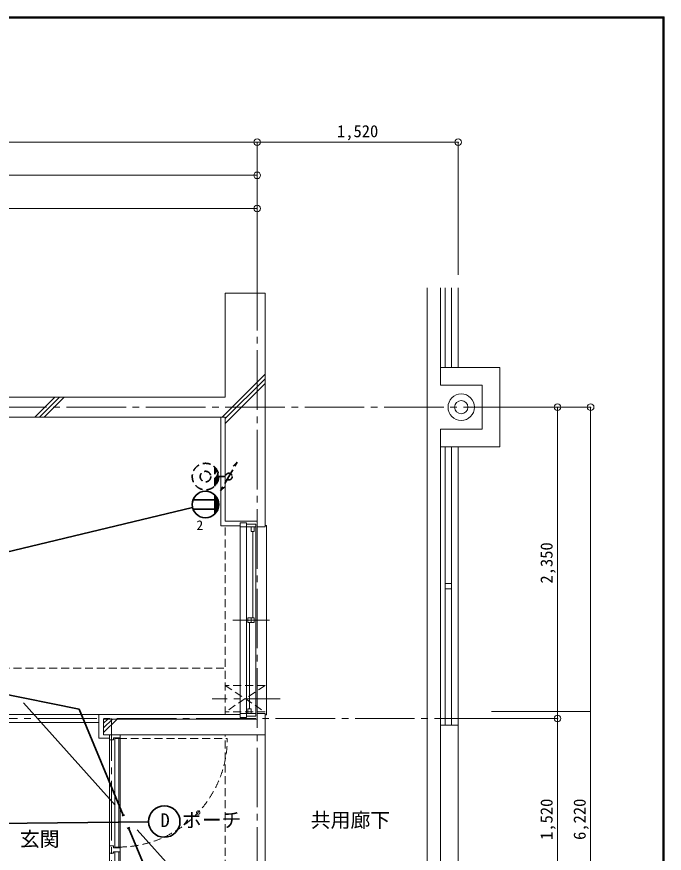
# Model space of a CAD drawing. Units: millimetres at full size, sheet at 1:50. Extents: x -9674 to 9699, y -6794 to 6791.
# Drawn here: x 4807 to 9699, y 478 to 6791 of the extents above; entities that cross this region are included whole.
import ezdxf
from ezdxf.enums import TextEntityAlignment as Align

# ---------------------------------------------------------------- set-up
doc = ezdxf.new("R2010")
doc.units = ezdxf.units.MM
doc.header["$LTSCALE"] = 50
doc.header["$PDMODE"] = 32
doc.header["$PDSIZE"] = 50
for name, pattern in [('CHAIN1', [8, 5, -1, 1, -1]), ('CHAIN2', [12, 9, -1, 1, -1]), ('DASHED1', [1.8, 1.2, -0.6])]:
    doc.linetypes.add(name, pattern=pattern)
for name, color, linetype, lineweight in [('0-0_図面枠', 7, 'Continuous', 9), ('1-0_芯', 134, 'CHAIN2', 9), ('1-1_躯体', 134, 'Continuous', 9), ('1-2_間仕切', 134, 'Continuous', 9), ('1-3_建具', 134, 'Continuous', 9), ('1-6_ﾊﾞﾙｺﾆｰ・階段', 134, 'Continuous', 9), ('1-7_その他', 134, 'DASHED1', 9), ('1-8_ハッチ', 134, 'Continuous', 9), ('1-B_寸法', 134, 'Continuous', 9), ('1-C_梁', 134, 'DASHED1', 9), ('2-0_芯', 2, 'Continuous', 35), ('2-E', 2, 'Continuous', 35), ('3-2', 3, 'DASHED1', 35), ('3-3', 1, 'Continuous', 25), ('3-E', 3, 'Continuous', 35)]:
    doc.layers.add(name, color=color, linetype=linetype, lineweight=lineweight)
doc.layers.add('1-A_文字', color=134, linetype='Continuous')
doc.styles.add('ＭＳ ゴシック', font='')
doc.styles.get('ＭＳ ゴシック').set_extended_font_data('MS Gothic')

msp = doc.modelspace()

# ---------------------------------------------------------------- linework, layer by layer
at = {"layer": '0-0_図面枠'}
for p, q in [((9697.16, 6789.66), (-9672.16, 6789.66)), ((9695.4, 6787.9), (-9670.4, 6787.9)), ((-9668.64, 6786.14), (9693.64, 6786.14)), ((9691.87, 6784.38), (-9666.87, 6784.38)), ((9690.11, 6782.61), (-9665.11, 6782.61)), ((9688.35, 6780.85), (-9663.35, 6780.85)), ((9688.35, -6783.35), (9688.35, 6780.85)), ((9690.11, -6785.11), (9690.11, 6782.61)), ((9691.87, -6786.88), (9691.87, 6784.38)), ((9693.64, 6786.14), (9693.64, -6788.64)), ((9695.4, -6790.4), (9695.4, 6787.9)), ((9697.16, -6792.16), (9697.16, 6789.66))]:
    msp.add_line(p, q, dxfattribs=at)
msp.add_lwpolyline([(9698.92, -6793.93), (9698.92, 6791.43), (-9673.92, 6791.43)], dxfattribs=at)
at = {"layer": '1-0_芯'}
for p, q in [((6622.5, -3375.62), (6622.5, 4844.38)), ((-8617.5, 3844.38), (8392.5, 3844.38)), ((2562.5, 1494.38), (8392.5, 1494.38)), ((5522.5, -25.62), (5522.5, 1494.38))]:
    msp.add_line(p, q, dxfattribs=at)
at = {"layer": '1-1_躯体'}
for p, q in [((6382.5, 4704.38), (6682.5, 4704.38)), ((6682.5, 2942.38), (6682.5, 4704.38)), ((2032.5, 3769.38), (6382.5, 3769.38)), ((6382.5, 2984.38), (6382.5, 3769.38)), ((6382.5, 2984.38), (6622.5, 2984.38)), ((6622.5, 1490.38), (6622.5, 1532.38)), ((6622.5, 1532.38), (6682.5, 1532.38)), ((6682.5, 1370.38), (6682.5, 1532.38)), ((5462.5, 1490.38), (6622.5, 1490.38)), ((5462.5, 1370.38), (5462.5, 1490.38)), ((5462.5, 1370.38), (6682.5, 1370.38))]:
    msp.add_line(p, q, dxfattribs=at)
for points in [[(2032.5, 3919.38), (6382.5, 3919.38), (6382.5, 4704.38)], [(6622.5, 2984.38), (6622.5, 2942.38), (6682.5, 2942.38)]]:
    msp.add_lwpolyline(points, dxfattribs=at)
at = {"layer": '1-2_間仕切'}
for p, q in [((5427.5, 1525.38), (3442.5, 1525.38)), ((5427.5, 1464.38), (3442.5, 1464.38))]:
    msp.add_line(p, q, dxfattribs=at)
at = {"layer": '1-3_建具'}
for p, q in [((6495.5, 2972.38), (6496.53, 2972.38)), ((6495.5, 2972.38), (6495.5, 2942.38)), ((6495.5, 2972.38), (6542.5, 2972.38)), ((6542.5, 2972.38), (6542.5, 2942.38)), ((6495.5, 2942.38), (6542.5, 2942.38)), ((6495.5, 2942.38), (6495.5, 1532.38)), ((6612.5, 2962.38), (6542.5, 2962.38)), ((6542.5, 2942.38), (6612.5, 2942.38)), ((6542.5, 2927.38), (6542.5, 2942.38)), ((6542.5, 1547.38), (6542.5, 2927.38)), ((6577.5, 2907.38), (6577.5, 2942.38)), ((6601.5, 2907.38), (6577.5, 2907.38)), ((6589.5, 2254.88), (6589.5, 2907.38)), ((6601.5, 2907.38), (6601.5, 2942.38)), ((6612.5, 2962.38), (6612.5, 2927.38)), ((6612.5, 1547.38), (6612.5, 2927.38)), ((6682.5, 2952.38), (6692.5, 2952.38)), ((6692.5, 2952.38), (6692.5, 1522.38)), ((6715.98, 2237.38), (6439.02, 2237.38)), ((6553.5, 2219.88), (6553.5, 2254.88)), ((6601.5, 2219.88), (6553.5, 2219.88)), ((6565.5, 2219.88), (6565.5, 1567.38)), ((6577.5, 2219.88), (6577.5, 2254.88)), ((6495.5, 1502.38), (6495.5, 1532.38)), ((6495.5, 1532.38), (6542.5, 1532.38)), ((6542.5, 1547.38), (6542.5, 1532.38)), ((6542.5, 1532.38), (6612.5, 1532.38)), ((6542.5, 1502.38), (6542.5, 1532.38)), ((6553.5, 1567.38), (6577.5, 1567.38)), ((6553.5, 1567.38), (6553.5, 1532.38)), ((6577.5, 1567.38), (6577.5, 1532.38)), ((6612.5, 1512.38), (6612.5, 1547.38)), ((6682.5, 1522.38), (6692.5, 1522.38)), ((6495.5, 1502.38), (6496.53, 1502.38)), ((6495.5, 1502.38), (6542.5, 1502.38)), ((6612.5, 1512.38), (6542.5, 1512.38)), ((5507.5, 1370.38), (5507.5, 1334.38)), ((5507.5, 1370.38), (5507.5, 1349.38)), ((5537.5, 1334.38), (5507.5, 1334.38)), ((5507.5, 534.38), (5507.5, 1334.38)), ((5547.5, 1344.38), (5547.5, 524.38)), ((5577.5, 1344.38), (5547.5, 1344.38)), ((5577.5, 1344.38), (5577.5, 524.38)), ((5587.5, 1349.38), (5587.5, 1370.38)), ((5587.5, 1349.38), (5587.5, 519.38)), ((5537.5, 534.38), (5507.5, 534.38)), ((5507.5, 479.38), (5507.5, 534.38)), ((5537.5, 534.38), (5537.5, 519.38)), ((5577.5, 524.38), (5547.5, 524.38)), ((5507.5, 479.38), (5507.5, 134.38)), ((5547.5, 489.38), (5547.5, 119.38)), ((5577.5, 489.38), (5577.5, 119.38)), ((5587.5, 119.38), (5587.5, 489.38))]:
    msp.add_line(p, q, dxfattribs=at)
at = {"layer": '1-3_建具', "linetype": 'DASHED1'}
msp.add_line((5577.5, 1344.38), (6397.5, 1344.38), dxfattribs=at)
at = {"layer": '1-3_建具'}
for points in [[(6601.5, 2219.88), (6601.5, 2254.88), (6553.5, 2254.88)], [(5537.5, 1334.38), (5537.5, 1349.38), (5587.5, 1349.38)], [(5537.5, 519.38), (5587.5, 519.38), (5587.5, 489.38)], [(5507.5, 479.38), (5537.5, 479.38), (5537.5, 489.38), (5587.5, 489.38)]]:
    msp.add_lwpolyline(points, dxfattribs=at)
at = {"layer": '1-3_建具', "linetype": 'DASHED1'}
msp.add_arc((5577.5, 1344.38), 820, 270, 0, dxfattribs=at)
at = {"layer": '1-6_ﾊﾞﾙｺﾆｰ・階段'}
for p, q in [((7907.5, 4744.38), (7907.5, -448.6)), ((8007.5, 4144.38), (8007.5, 4744.38)), ((8042.5, 4144.38), (8042.5, 4744.38)), ((8092.5, 4144.38), (8092.5, 4744.38)), ((8142.5, 4144.38), (8142.5, 4744.38)), ((8007.5, 4144.38), (8457.5, 4144.38)), ((8007.5, 4009.38), (8007.5, 4144.38)), ((8457.5, 3544.38), (8457.5, 4144.38)), ((8007.5, 4009.38), (8322.5, 4009.38)), ((8007.5, 3544.38), (8457.5, 3544.38)), ((8042.5, 1444.38), (8042.5, 3544.38)), ((8092.5, 1444.38), (8092.5, 3544.38)), ((8142.5, 1444.38), (8142.5, 3544.38)), ((8042.5, 2514.38), (8092.5, 2514.38)), ((8042.5, 2474.38), (8092.5, 2474.38)), ((8007.5, 1444.38), (8007.5, -417.54)), ((6682.5, 98.38), (6682.5, 1370.38))]:
    msp.add_line(p, q, dxfattribs=at)
for points in [[(8007.5, 3679.38), (8322.5, 3679.38), (8322.5, 4009.38)], [(8007.5, 1444.38), (8007.5, 3544.38), (8007.5, 3679.38)], [(8007.5, 1444.38), (8142.5, 1444.38), (8142.5, -375.62)]]:
    msp.add_lwpolyline(points, dxfattribs=at)
for radius in [100, 50]:
    msp.add_circle((8165, 3844.38), radius, dxfattribs=at)
at = {"layer": '1-7_その他'}
for p, q in [((6682.5, 1744.38), (6382.5, 1544.38)), ((6382.5, 1744.38), (6682.5, 1544.38)), ((6682.5, 1744.38), (6382.5, 1744.38)), ((6682.5, 1544.38), (6382.5, 1544.38))]:
    msp.add_line(p, q, dxfattribs=at)
at = {"layer": '1-7_その他', "linetype": 'CHAIN1'}
msp.add_line((6797.5, 1644.38), (6282.5, 1644.38), dxfattribs=at)
at = {"layer": '1-8_ハッチ'}
for p, q in [((6358.63, 3769.38), (6682.5, 4093.25)), ((6382.5, 3757.89), (6682.5, 4057.89)), ((6382.5, 3722.54), (6682.5, 4022.54)), ((4944.42, 3769.38), (5094.42, 3919.38)), ((4979.78, 3769.38), (5129.78, 3919.38)), ((5015.13, 3769.38), (5165.13, 3919.38)), ((6347.5, 2949.38), (6347.5, 3769.38)), ((6347.5, 2949.38), (6495.5, 2949.38)), ((5427.5, 1525.38), (6495.5, 1525.38)), ((5427.5, 1345.38), (5427.5, 1525.38)), ((5462.5, 1388.33), (5564.56, 1490.38)), ((5462.5, 1423.68), (5529.2, 1490.38)), ((5462.5, 1459.04), (5493.85, 1490.38)), ((5427.5, 1345.38), (5507.5, 1345.38))]:
    msp.add_line(p, q, dxfattribs=at)
at = {"layer": '1-B_寸法'}
for p, q in [((-6877.5, 5844.38), (6622.5, 5844.38)), ((6622.5, 5844.38), (6622.5, 4844.38)), ((6622.5, 5844.38), (8142.5, 5844.38)), ((8142.5, 5844.38), (8142.5, 4844.38)), ((1792.5, 5594.38), (6622.5, 5594.38)), ((2562.5, 5344.38), (6622.5, 5344.38)), ((8392.5, 3844.38), (9142.5, 3844.38)), ((8892.5, 1494.38), (8892.5, 3844.38)), ((9142.5, -2375.62), (9142.5, 3844.38)), ((8392.5, 1547.38), (9142.5, 1547.38)), ((8392.5, 1494.38), (8892.5, 1494.38)), ((8892.5, -25.62), (8892.5, 1494.38))]:
    msp.add_line(p, q, dxfattribs=at)
for p in [(6622.5, 5844.38), (8142.5, 5844.38), (6622.5, 5594.38), (6622.5, 5344.38), (8892.5, 3844.38), (9142.5, 3844.38), (8892.5, 1494.38)]:
    msp.add_point(p, dxfattribs=at)
at = {"layer": '1-C_梁'}
for p, q in [((6382.5, 1525.38), (6382.5, 2949.38)), ((2622.5, 1874.38), (6382.5, 1874.38)), ((6382.5, 98.38), (6382.5, 1370.38))]:
    msp.add_line(p, q, dxfattribs=at)
at = {"layer": '2-0_芯'}
for p, q in [((6302.67, 3181.14), (6302.67, 3038.32)), ((6305.67, 3178.07), (6305.67, 3041.39)), ((6311.67, 3171.04), (6311.67, 3048.42)), ((6317.67, 3162.41), (6317.67, 3057.05)), ((6326.35, 3144.73), (6138.95, 3144.73)), ((6323.67, 3151.19), (6323.67, 3068.27)), ((6329.67, 3134.05), (6329.67, 3085.41)), ((4514.63, 2700.02), (6135.08, 3087.74)), ((6326.35, 3074.73), (6138.95, 3074.73)), ((4505.01, 701.27), (5802.58, 715.9))]:
    msp.add_line(p, q, dxfattribs=at)
msp.add_circle((6232.65, 3109.73), 100.02, dxfattribs=at)
at = {"layer": '2-E'}
msp.add_circle((5921.34, 717.24), 118.77, dxfattribs=at)
at = {"layer": '3-2'}
for p, q in [((6409.6, 3320.73), (6472.1, 3428.98)), ((6472.1, 3428.98), (6441.2, 3398.08)), ((6302.65, 3249.32), (6302.65, 3392.15)), ((6308.65, 3255.74), (6308.65, 3385.72)), ((6314.65, 3263.49), (6314.65, 3377.97)), ((6320.65, 3273.23), (6320.65, 3368.23)), ((6326.65, 3286.61), (6326.65, 3354.85)), ((6332.65, 3320.73), (6384.6, 3320.73)), ((6409.6, 3320.73), (6347.1, 3212.48)), ((6347.1, 3212.48), (6378, 3243.38))]:
    msp.add_line(p, q, dxfattribs=at)
for centre, radius in [((6232.65, 3320.73), 100), ((6232.65, 3320.73), 40), ((6409.6, 3320.73), 25)]:
    msp.add_circle(centre, radius, dxfattribs=at)
at = {"layer": '3-3'}
for p, q in [((5549.84, 841.14), (4858.69, 1612.42)), ((6000.81, 337.89), (5717.49, 654.05))]:
    msp.add_line(p, q, dxfattribs=at)
at = {"layer": '3-E'}
for p, q in [((5277.27, 1564.23), (4640.3, 1694.58)), ((5611.32, 764.75), (5277.27, 1564.23)), ((5602.09, 760.9), (5620.54, 768.61)), ((5641.95, 665.51), (5660.4, 673.22)), ((5835.43, 228.38), (5651.17, 669.37))]:
    msp.add_line(p, q, dxfattribs=at)

# ---------------------------------------------------------------- texts
at = {"layer": '1-A_文字', "style": 'ＭＳ ゴシック'}
for s, p in [('ポーチ', (6055.08, 640.68)), ('共用廊下', (7028.03, 640.29)), ('玄関', (4830.17, 496.99))]:
    msp.add_text(s, height=110, dxfattribs=at).set_placement(p, align=Align.BOTTOM_LEFT)
at = {"layer": '1-B_寸法', "style": 'ＭＳ ゴシック'}
msp.add_text('1,520', height=91.64, dxfattribs=at).set_placement((7226.25, 5854.38), align=Align.BOTTOM_LEFT)
for s, p in [('2,350', (8882.5, 2513.13)), ('1,520', (8882.5, 578.13)), ('6,220', (9132.5, 578.13))]:
    msp.add_text(s, height=91.64, rotation=90, dxfattribs=at).set_placement(p, align=Align.BOTTOM_LEFT)
at = {"layer": '2-0_芯', "color": 7, "style": 'ＭＳ ゴシック'}
msp.add_text('2', height=73.31, dxfattribs=at).set_placement((6165.09, 2895.14), align=Align.BOTTOM_LEFT)
at = {"layer": '2-E', "color": 7, "style": 'ＭＳ ゴシック'}
msp.add_text('D', height=104.5, dxfattribs=at).set_placement((5891.82, 643.65), align=Align.BOTTOM_LEFT)

doc.saveas('drawing.dxf')
